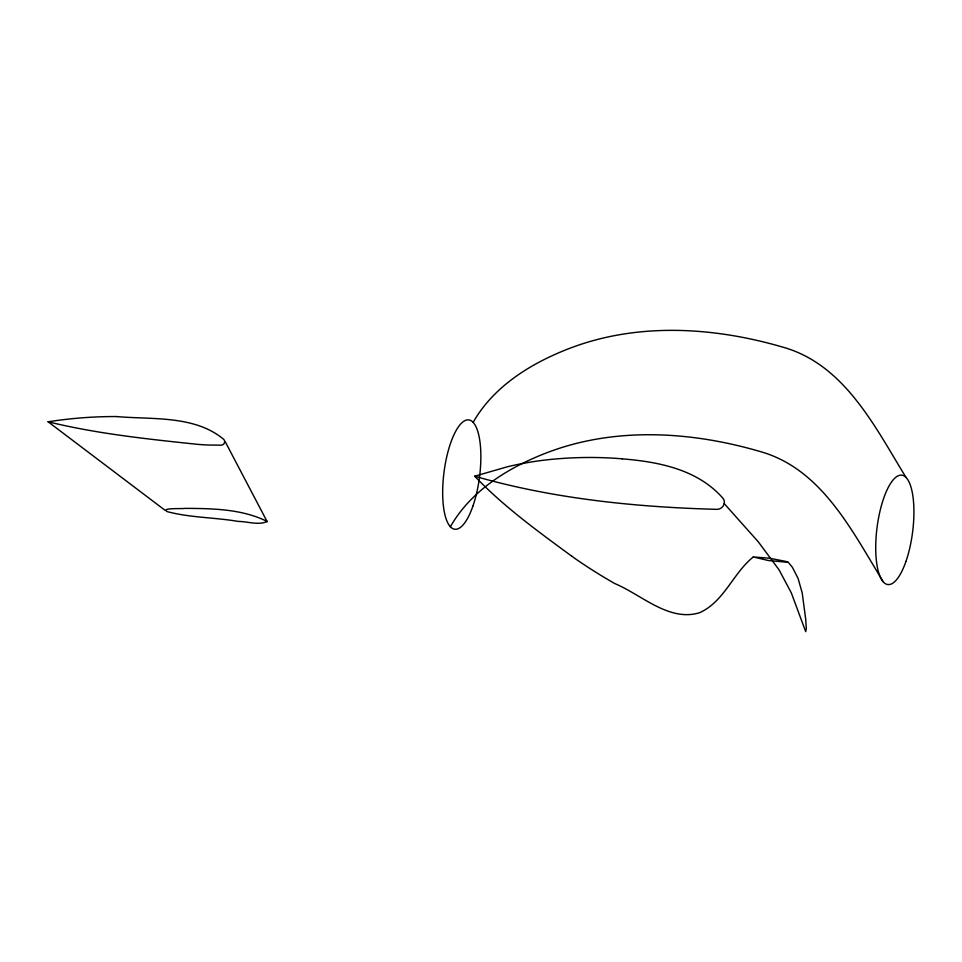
<?xml version="1.0" encoding="UTF-8"?>
<svg xmlns="http://www.w3.org/2000/svg" width="962" height="962" viewBox="0 0 962 962"><rect width="100%" height="100%" fill="white"/><g stroke="black" fill="none" stroke-linecap="round" stroke-linejoin="round"><path stroke-width="1.44" d="M788.311 562.349L768.337 560.509L753.258 556.926L769.696 558.249L785.689 561.387L788.311 562.349L792.46 567.424L798.135 578.559L802.2 592.965L805.699 619.119L806.312 628.619L805.699 631.637L791.293 592.832L779.088 569.865L758.284 541.822L724.23 503.607M473.136 422.378C489.658 393.217 517.58 372.414 547.306 358.02A266.811 243.566 -43 0 1 570.839 347.895A255.207 232.972 -43 0 1 587.277 342.316C651.082 323.064 720.189 328.751 783.441 347.318C844.901 364.814 875.24 427.429 906.18 477.657M450.384 526.755C466.907 497.594 494.829 476.779 524.543 462.397A266.811 243.566 -43 0 1 548.075 452.272A255.207 232.972 -43 0 1 564.526 446.693C628.33 427.441 697.426 433.128 760.677 451.683C822.137 469.179 852.476 531.794 883.429 582.022M753.282 556.974C732.936 573.268 724.302 601.539 699.663 612.686C669.155 622.198 641.534 594.696 614.802 583.573A554.557 135.414 13.1 0 1 571.572 556.036M571.548 556.036C537.842 531.289 503.667 506.553 474.687 476.214L507.154 466.835A318.097 290.38 -43 0 1 547.823 459.74A406.83 371.392 -43 0 1 622.101 458.814M117.087 416.606C152.381 419.66 194.877 415.127 223.797 439.43A3.439 3.151 -43 0 1 221.152 445.19L209.283 445.045A308.646 281.746 -43 0 1 198.449 444.432C148.064 439.141 97.39 433.85 48.1 421.777L165.079 510.305M622.101 458.85C658.345 461.748 697.378 469.3 722.642 497.919A6.89 6.289 -43 0 1 717.147 509.355C635.569 507.154 553.342 498.785 474.687 476.214M225.361 441.979L267.159 521.644M48.1 421.801A439.225 400.962 -43 0 1 117.099 416.558M267.171 521.488C258.694 525.565 247.426 521.428 238.155 521.404C214.694 517.388 190.356 517.748 167.256 511.652C159.86 507.539 183.057 509.042 184.5 508.381C212.097 508.453 242.292 508.934 267.171 521.488M472.895 506.144A55.123 17.917 -82.7 0 0 469.612 420.069A55.123 17.917 -82.7 0 0 442.76 497.486A55.123 17.917 -82.7 0 0 472.895 506.144M905.951 561.423A55.123 17.917 -82.7 0 0 902.669 475.348A55.123 17.917 -82.7 0 0 875.805 552.753A55.123 17.917 -82.7 0 0 905.951 561.423"/></g></svg>
